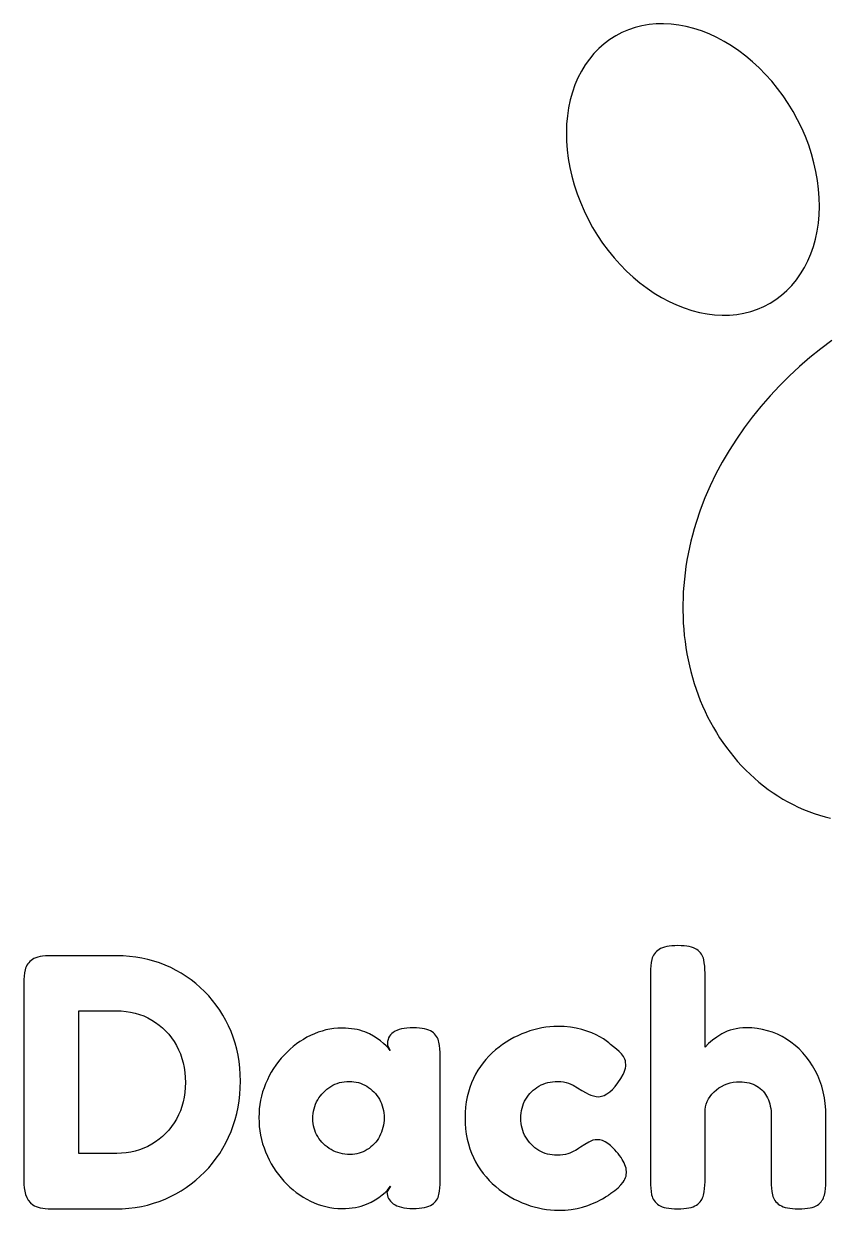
# Model space of a CAD drawing. Header units: millimetres. Extents: x -45.9 to 45.9, y -30.1 to 29.
# Drawn here: x -45.88 to -12.13, y -29.95 to 19.93 of the extents above; entities that cross this region are included whole.
import ezdxf

# ---------------------------------------------------------------- set-up
doc = ezdxf.new("R2010")
doc.units = ezdxf.units.MM
doc.layers.add('PAW', color=1, linetype='CONTINUOUS')
doc.layers.add('TEXT', color=2, linetype='CONTINUOUS')

msp = doc.modelspace()

# ---------------------------------------------------------------- linework, layer by layer
at = {"layer": 'PAW'}
msp.add_lwpolyline([(-14.49073, 8.18194), (-14.24206, 8.33919), (-14.00614, 8.51637), (-13.78383, 8.71285), (-13.57595, 8.92791), (-13.38325, 9.16076), (-13.20644, 9.41055), (-13.04615, 9.67638), (-12.90298, 9.95726), (-12.77745, 10.25218), (-12.67002, 10.56006), (-12.58107, 10.87978), (-12.51093, 11.21017), (-12.45986, 11.55003), (-12.42805, 11.89811), (-12.41561, 12.25314), (-12.42258, 12.61383), (-12.44894, 12.97887), (-12.4946, 13.34691), (-12.55938, 13.71663), (-12.64306, 14.08666), (-12.74532, 14.45566), (-12.8658, 14.82229), (-13.00404, 15.1852), (-13.15956, 15.54307), (-13.33178, 15.89459), (-13.52007, 16.23849), (-13.72375, 16.5735), (-13.94207, 16.89841), (-14.17423, 17.21202), (-14.4194, 17.5132), (-14.67667, 17.80085), (-14.9451, 18.07391), (-15.22372, 18.33139), (-15.51151, 18.57236), (-15.80742, 18.79592), (-16.11037, 19.00127), (-16.41925, 19.18765), (-16.73294, 19.35439), (-17.05029, 19.50088), (-17.37015, 19.62658), (-17.69134, 19.73104), (-18.0127, 19.81386), (-18.33305, 19.87476), (-18.65123, 19.91351), (-18.96607, 19.92996), (-19.27642, 19.92407), (-19.58115, 19.89584), (-19.87916, 19.84538), (-20.16934, 19.77288), (-20.45065, 19.67859), (-20.72206, 19.56288), (-20.98257, 19.42615), (-21.23124, 19.2689), (-21.46716, 19.09172), (-21.68946, 18.89524), (-21.89734, 18.68018), (-22.09004, 18.44733), (-22.26686, 18.19754), (-22.42714, 17.93171), (-22.57031, 17.65083), (-22.69584, 17.3559), (-22.80328, 17.04802), (-22.89223, 16.7283), (-22.96236, 16.39791), (-23.01343, 16.05806), (-23.04525, 15.70998), (-23.05769, 15.35495), (-23.05072, 14.99426), (-23.02435, 14.62922), (-22.9787, 14.26117), (-22.91391, 13.89146), (-22.83024, 13.52143), (-22.72797, 13.15242), (-22.6075, 12.7858), (-22.46925, 12.42289), (-22.31373, 12.06502), (-22.14152, 11.7135), (-21.95322, 11.3696), (-21.74955, 11.03459), (-21.53123, 10.70968), (-21.29906, 10.39607), (-21.0539, 10.09489), (-20.79663, 9.80724), (-20.5282, 9.53418), (-20.24958, 9.27669), (-19.96179, 9.03573), (-19.66588, 8.81217), (-19.36293, 8.60682), (-19.05405, 8.42043), (-18.74036, 8.25369), (-18.423, 8.10721), (-18.10315, 7.98151), (-17.78195, 7.87705), (-17.46059, 7.79422), (-17.14024, 7.73332), (-16.82207, 7.69458), (-16.50723, 7.67812), (-16.19688, 7.68402), (-15.89214, 7.71225), (-15.59414, 7.76271), (-15.30395, 7.83521), (-15.02264, 7.92949), (-14.75124, 8.04521)], close=True, dxfattribs=at)
msp.add_lwpolyline([(-11.88792, 6.62085), (-12.35657, 6.26953), (-12.81227, 5.90149), (-13.25438, 5.51775), (-13.68226, 5.11933), (-14.09521, 4.70716), (-14.49246, 4.2821), (-14.87323, 3.84495), (-15.23672, 3.39645), (-15.58212, 2.93729), (-15.90861, 2.46814), (-16.21542, 1.98967), (-16.50178, 1.50251), (-16.76698, 1.00734), (-17.01038, 0.50484), (-17.23138, -0.00427), (-17.4295, -0.51921), (-17.60432, -1.03915), (-17.68289, -1.30073), (-17.75553, -1.56321), (-17.82221, -1.82649), (-17.8829, -2.09044), (-17.93759, -2.35494), (-17.98626, -2.61986), (-18.0289, -2.88506), (-18.06549, -3.15042), (-18.09603, -3.41581), (-18.12051, -3.68109), (-18.13893, -3.94612), (-18.15128, -4.21076), (-18.15756, -4.47488), (-18.15776, -4.73835), (-18.15189, -5.00101), (-18.13994, -5.26273), (-18.1219, -5.52337), (-18.09777, -5.78278), (-18.06754, -6.04084), (-18.0312, -6.2974), (-17.98874, -6.55233), (-17.94015, -6.80548), (-17.88542, -7.05671), (-17.82453, -7.30589), (-17.75748, -7.55287), (-17.68425, -7.79752), (-17.60484, -8.03969), (-17.51925, -8.27923), (-17.42747, -8.51599), (-17.32953, -8.74983), (-17.22542, -8.98057), (-17.11517, -9.20807), (-16.9988, -9.43216), (-16.87636, -9.65267), (-16.74788, -9.86942), (-16.61341, -10.08223), (-16.47303, -10.29092), (-16.3268, -10.4953), (-16.17482, -10.69515), (-16.01718, -10.89029), (-15.85399, -11.08048), (-15.68539, -11.26551), (-15.5115, -11.44516), (-15.3325, -11.61918), (-15.14853, -11.78736), (-14.95979, -11.94945), (-14.76646, -12.10524), (-14.56876, -12.25448), (-14.3669, -12.39695), (-14.16112, -12.53245), (-13.95166, -12.66076), (-13.73877, -12.78169), (-13.52274, -12.89505), (-13.30384, -13.00066), (-13.08237, -13.09837), (-12.85863, -13.18805), (-12.63296, -13.26956), (-12.40567, -13.3428), (-12.17712, -13.4077), (-11.94767, -13.46419)], dxfattribs=at)
at = {"layer": 'TEXT'}
for points in [[(-19.17391, -29.72717), (-19.10829, -29.76462), (-19.03315, -29.79708), (-18.9485, -29.82454), (-18.85435, -29.84701), (-18.75068, -29.86449), (-18.6375, -29.87697), (-18.51481, -29.88446), (-18.38261, -29.88696), (-18.24696, -29.88446), (-18.12154, -29.87697), (-18.00634, -29.86449), (-17.90136, -29.84701), (-17.80661, -29.82454), (-17.72208, -29.79708), (-17.64778, -29.76462), (-17.5837, -29.72717), (-17.52746, -29.68568), (-17.4767, -29.6411), (-17.4314, -29.59343), (-17.39158, -29.54266), (-17.35722, -29.48881), (-17.32833, -29.43186), (-17.30491, -29.37182), (-17.28695, -29.30869), (-17.26032, -29.17649), (-17.24131, -29.03859), (-17.22989, -28.89497), (-17.22609, -28.74565), (-17.22609, -25.71739), (-17.20528, -25.59791), (-17.1733, -25.48295), (-17.13015, -25.3725), (-17.07582, -25.26657), (-17.01031, -25.16517), (-16.93363, -25.06827), (-16.84577, -24.9759), (-16.74674, -24.88804), (-16.63986, -24.80779), (-16.52847, -24.73825), (-16.41255, -24.6794), (-16.29212, -24.63125), (-16.16717, -24.5938), (-16.0377, -24.56705), (-15.90372, -24.551), (-15.76522, -24.54565), (-15.66072, -24.5485), (-15.56026, -24.55706), (-15.46384, -24.57133), (-15.37147, -24.5913), (-15.28313, -24.61698), (-15.19884, -24.64837), (-15.1186, -24.68546), (-15.04239, -24.72826), (-14.97046, -24.77593), (-14.90306, -24.82765), (-14.84016, -24.88341), (-14.78179, -24.94321), (-14.72794, -25.00705), (-14.6786, -25.07493), (-14.63378, -25.14686), (-14.59348, -25.22282), (-14.55781, -25.30283), (-14.5269, -25.38689), (-14.50075, -25.47498), (-14.47935, -25.56712), (-14.4627, -25.6633), (-14.45081, -25.76352), (-14.44368, -25.86778), (-14.4413, -25.97609), (-14.4413, -28.73043), (-14.43797, -28.88023), (-14.42799, -29.02527), (-14.41134, -29.16556), (-14.38804, -29.30109), (-14.37163, -29.366), (-14.34905, -29.42758), (-14.32028, -29.48583), (-14.28532, -29.54076), (-14.24419, -29.59236), (-14.19687, -29.64062), (-14.14338, -29.68556), (-14.08369, -29.72717), (-14.01652, -29.76462), (-13.94056, -29.79708), (-13.85579, -29.82454), (-13.76223, -29.84701), (-13.65987, -29.86449), (-13.54871, -29.87697), (-13.42875, -29.88446), (-13.3, -29.88696), (-13.1609, -29.88446), (-13.03274, -29.87697), (-12.91552, -29.86449), (-12.80924, -29.84701), (-12.71389, -29.82454), (-12.62948, -29.79708), (-12.55601, -29.76462), (-12.49348, -29.72717), (-12.43903, -29.68568), (-12.38981, -29.6411), (-12.34582, -29.59343), (-12.30707, -29.54266), (-12.27354, -29.48881), (-12.24524, -29.43186), (-12.22218, -29.37182), (-12.20435, -29.30869), (-12.17772, -29.17649), (-12.15869, -29.03859), (-12.14728, -28.89497), (-12.14348, -28.74565), (-12.14348, -25.9913), (-12.15049, -25.725), (-12.17153, -25.4663), (-12.20661, -25.21522), (-12.25571, -24.97174), (-12.31883, -24.73587), (-12.39599, -24.50761), (-12.48718, -24.28696), (-12.59239, -24.07391), (-12.70937, -23.87026), (-12.83587, -23.67778), (-12.97187, -23.49648), (-13.11739, -23.32636), (-13.27242, -23.16741), (-13.43696, -23.01963), (-13.611, -22.88303), (-13.79456, -22.75761), (-13.98585, -22.64526), (-14.18308, -22.54789), (-14.38626, -22.46551), (-14.59538, -22.3981), (-14.81045, -22.34567), (-15.03145, -22.30822), (-15.25841, -22.28575), (-15.4913, -22.27826), (-15.63718, -22.2823), (-15.77806, -22.29443), (-15.91394, -22.31464), (-16.04483, -22.34293), (-16.17073, -22.37931), (-16.29164, -22.42378), (-16.40756, -22.47632), (-16.51848, -22.53696), (-16.72534, -22.66821), (-16.91223, -22.80326), (-17.07915, -22.94212), (-17.22609, -23.08478), (-17.22609, -19.98043), (-17.22942, -19.83111), (-17.2394, -19.6875), (-17.25605, -19.54959), (-17.27935, -19.41739), (-17.29551, -19.35414), (-17.31739, -19.29375), (-17.34497, -19.23621), (-17.37826, -19.18152), (-17.41725, -19.12969), (-17.46195, -19.0807), (-17.51236, -19.03458), (-17.56848, -18.9913), (-17.63256, -18.95207), (-17.70686, -18.91807), (-17.79139, -18.8893), (-17.88614, -18.86576), (-17.99112, -18.84745), (-18.10632, -18.83437), (-18.23174, -18.82653), (-18.36739, -18.82391), (-18.49959, -18.82641), (-18.62228, -18.8339), (-18.73546, -18.84638), (-18.83913, -18.86386), (-18.93329, -18.88633), (-19.01794, -18.91379), (-19.09307, -18.94625), (-19.1587, -18.98369), (-19.21671, -19.02519), (-19.26902, -19.06977), (-19.31562, -19.11744), (-19.35652, -19.1682), (-19.39171, -19.22206), (-19.42119, -19.27901), (-19.44497, -19.33904), (-19.46304, -19.40217), (-19.48967, -19.53437), (-19.50869, -19.67228), (-19.52011, -19.8159), (-19.52391, -19.96522), (-19.52391, -28.73043), (-19.52058, -28.88023), (-19.5106, -29.02527), (-19.49395, -29.16556), (-19.47065, -29.30109), (-19.45437, -29.366), (-19.43213, -29.42758), (-19.40396, -29.48583), (-19.36984, -29.54076), (-19.32977, -29.59236), (-19.28376, -29.64062), (-19.23181, -29.68556)], [(-45.49239, -29.71956), (-45.42879, -29.7588), (-45.35591, -29.7928), (-45.27376, -29.82157), (-45.18234, -29.84511), (-45.08164, -29.86342), (-44.97167, -29.87649), (-44.85243, -29.88434), (-44.72391, -29.88696), (-42.01522, -29.88696), (-41.73643, -29.88054), (-41.46311, -29.86128), (-41.19526, -29.82918), (-40.93288, -29.78424), (-40.67597, -29.72646), (-40.42453, -29.65584), (-40.17855, -29.57238), (-39.93805, -29.47609), (-39.70396, -29.36849), (-39.47724, -29.25115), (-39.2579, -29.12407), (-39.04593, -28.98723), (-38.84132, -28.84064), (-38.64409, -28.68431), (-38.45423, -28.51822), (-38.27174, -28.34239), (-38.09793, -28.15764), (-37.9341, -27.96481), (-37.78027, -27.76389), (-37.63641, -27.55489), (-37.50255, -27.3378), (-37.37867, -27.11264), (-37.26478, -26.87938), (-37.16087, -26.63804), (-37.06814, -26.39017), (-36.98777, -26.1373), (-36.91977, -25.87943), (-36.86413, -25.61658), (-36.82086, -25.34873), (-36.78995, -25.07588), (-36.7714, -24.79805), (-36.76522, -24.51522), (-36.7714, -24.23631), (-36.78995, -23.96263), (-36.82086, -23.69419), (-36.86413, -23.43098), (-36.91977, -23.173), (-36.98777, -22.92024), (-37.06814, -22.67272), (-37.16087, -22.43043), (-37.26478, -22.19456), (-37.37867, -21.9663), (-37.50255, -21.74565), (-37.63641, -21.53261), (-37.78027, -21.32717), (-37.9341, -21.12935), (-38.09793, -20.93913), (-38.27174, -20.75652), (-38.45411, -20.58271), (-38.64362, -20.41889), (-38.84025, -20.26505), (-39.04402, -20.1212), (-39.25493, -19.98733), (-39.47296, -19.86345), (-39.69813, -19.74956), (-39.93044, -19.64565), (-40.16868, -19.55292), (-40.41169, -19.47255), (-40.65945, -19.40455), (-40.91196, -19.34891), (-41.16923, -19.30564), (-41.43125, -19.27473), (-41.69803, -19.25618), (-41.96957, -19.25), (-44.7087, -19.25), (-44.84447, -19.24905), (-44.97025, -19.2538), (-45.08604, -19.26427), (-45.19185, -19.28043), (-45.28767, -19.30231), (-45.37351, -19.32989), (-45.44936, -19.36318), (-45.51522, -19.40217), (-45.57324, -19.44557), (-45.62554, -19.49205), (-45.67215, -19.54163), (-45.71304, -19.59429), (-45.74824, -19.65005), (-45.77772, -19.7089), (-45.8015, -19.77084), (-45.81957, -19.83587), (-45.8462, -19.97045), (-45.86522, -20.10788), (-45.87663, -20.24817), (-45.88044, -20.3913), (-45.88044, -28.71522), (-45.87568, -28.86501), (-45.86142, -29.01005), (-45.83764, -29.15034), (-45.80435, -29.28587), (-45.75632, -29.41284), (-45.68832, -29.52744), (-45.60034, -29.62969)], [(-41.96957, -27.5587), (-43.56739, -27.5587), (-43.56739, -21.56304), (-41.98479, -21.56304), (-41.7784, -21.56911), (-41.57772, -21.5873), (-41.38275, -21.61761), (-41.19348, -21.66005), (-41.00992, -21.71462), (-40.83207, -21.78132), (-40.65992, -21.86014), (-40.49348, -21.95109), (-40.33417, -22.05273), (-40.18343, -22.16365), (-40.04124, -22.28385), (-39.90761, -22.41331), (-39.78254, -22.55205), (-39.66603, -22.70007), (-39.55809, -22.85735), (-39.4587, -23.02391), (-39.36953, -23.19796), (-39.29226, -23.37772), (-39.22687, -23.56318), (-39.17337, -23.75435), (-39.13176, -23.95122), (-39.10204, -24.1538), (-39.08421, -24.36209), (-39.07826, -24.57609), (-39.08421, -24.78984), (-39.10204, -24.99742), (-39.13176, -25.19881), (-39.17337, -25.39402), (-39.22687, -25.58305), (-39.29226, -25.7659), (-39.36953, -25.94256), (-39.4587, -26.11304), (-39.55809, -26.27604), (-39.66603, -26.43023), (-39.78254, -26.57563), (-39.90761, -26.71223), (-40.04124, -26.84003), (-40.18343, -26.95903), (-40.33417, -27.06924), (-40.49348, -27.17065), (-40.65968, -27.2616), (-40.83112, -27.34042), (-41.00778, -27.40712), (-41.18968, -27.46168), (-41.3768, -27.50413), (-41.56916, -27.53444), (-41.76675, -27.55263)], [(-30.33587, -29.67391), (-30.26466, -29.72028), (-30.18417, -29.76046), (-30.09441, -29.79446), (-29.99538, -29.82228), (-29.88708, -29.84392), (-29.7695, -29.85937), (-29.64265, -29.86865), (-29.50652, -29.87174), (-29.37088, -29.86924), (-29.24545, -29.86175), (-29.13025, -29.84927), (-29.02527, -29.83179), (-28.93052, -29.80932), (-28.84599, -29.78186), (-28.77169, -29.7494), (-28.70761, -29.71196), (-28.6515, -29.67023), (-28.60109, -29.62493), (-28.55639, -29.57607), (-28.51739, -29.52364), (-28.4841, -29.46765), (-28.45652, -29.40808), (-28.43465, -29.34496), (-28.41848, -29.27826), (-28.39518, -29.14035), (-28.37853, -29.00054), (-28.36855, -28.85883), (-28.36522, -28.71522), (-28.36522, -23.46522), (-28.36855, -23.31494), (-28.37853, -23.16848), (-28.39518, -23.02581), (-28.41848, -22.88696), (-28.43465, -22.82014), (-28.45652, -22.75666), (-28.4841, -22.6965), (-28.51739, -22.63967), (-28.55639, -22.58617), (-28.60109, -22.536), (-28.6515, -22.48916), (-28.70761, -22.44565), (-28.77145, -22.40642), (-28.84504, -22.37242), (-28.92838, -22.34365), (-29.02147, -22.32011), (-29.12431, -22.3018), (-29.23689, -22.28872), (-29.35922, -22.28087), (-29.4913, -22.27826), (-29.63099, -22.28123), (-29.76094, -22.29015), (-29.88113, -22.30501), (-29.99158, -22.32581), (-30.09227, -22.35256), (-30.18322, -22.38526), (-30.26442, -22.42389), (-30.33587, -22.46848), (-30.39805, -22.51877), (-30.45143, -22.57452), (-30.49601, -22.63575), (-30.5318, -22.70244), (-30.55878, -22.77461), (-30.57697, -22.85224), (-30.58637, -22.93534), (-30.58696, -23.02391), (-30.46522, -23.23696), (-30.54178, -23.13709), (-30.63451, -23.03532), (-30.74341, -22.93166), (-30.86848, -22.82609), (-31.00972, -22.72289), (-31.16712, -22.62636), (-31.34069, -22.53648), (-31.53044, -22.45326), (-31.63196, -22.41581), (-31.73872, -22.38335), (-31.85072, -22.35589), (-31.96794, -22.33342), (-32.09039, -22.31595), (-32.21807, -22.30346), (-32.35099, -22.29597), (-32.48913, -22.29348), (-32.66294, -22.29823), (-32.83438, -22.3125), (-33.00343, -22.33628), (-33.17011, -22.36956), (-33.33441, -22.41236), (-33.49633, -22.46467), (-33.65588, -22.52649), (-33.81305, -22.59782), (-33.967, -22.67736), (-34.11692, -22.76379), (-34.26279, -22.85711), (-34.40462, -22.95734), (-34.54241, -23.06445), (-34.67616, -23.17846), (-34.80586, -23.29937), (-34.93152, -23.42717), (-35.05184, -23.5608), (-35.16549, -23.69918), (-35.27249, -23.84232), (-35.37283, -23.99022), (-35.46651, -24.14287), (-35.55354, -24.30027), (-35.6339, -24.46243), (-35.70761, -24.62935), (-35.77359, -24.79971), (-35.83078, -24.97221), (-35.87916, -25.14686), (-35.91875, -25.32364), (-35.94954, -25.50256), (-35.97154, -25.68363), (-35.98473, -25.86683), (-35.98913, -26.05217), (-35.98473, -26.2412), (-35.97154, -26.42785), (-35.94954, -26.61213), (-35.91875, -26.79402), (-35.87916, -26.97354), (-35.83078, -27.15068), (-35.77359, -27.32544), (-35.70761, -27.49783), (-35.63402, -27.66676), (-35.55401, -27.83118), (-35.46758, -27.99108), (-35.37473, -28.14647), (-35.27546, -28.29733), (-35.16977, -28.44368), (-35.05766, -28.58551), (-34.93913, -28.72283), (-34.81513, -28.85419), (-34.68662, -28.97819), (-34.55359, -29.09482), (-34.41603, -29.20408), (-34.27397, -29.30596), (-34.12738, -29.40047), (-33.97628, -29.48762), (-33.82065, -29.56739), (-33.6617, -29.63872), (-33.50061, -29.70054), (-33.33738, -29.75285), (-33.17201, -29.79565), (-33.0045, -29.82894), (-32.83485, -29.85272), (-32.66306, -29.86698), (-32.48913, -29.87174), (-32.34005, -29.869), (-32.19715, -29.8608), (-32.06043, -29.84713), (-31.92989, -29.82799), (-31.80554, -29.80338), (-31.68737, -29.7733), (-31.57538, -29.73775), (-31.46957, -29.69674), (-31.27364, -29.60639), (-31.09674, -29.51033), (-30.93886, -29.40856), (-30.8, -29.30109), (-30.68112, -29.19504), (-30.58316, -29.09755), (-30.50612, -29.00863), (-30.45, -28.92826), (-30.60218, -29.18696), (-30.59802, -29.25781), (-30.58553, -29.32581), (-30.56473, -29.39096), (-30.5356, -29.45326), (-30.49815, -29.5127), (-30.45238, -29.56929), (-30.39829, -29.62303)], [(-24.75109, -29.69674), (-24.57835, -29.75559), (-24.40632, -29.80659), (-24.23501, -29.84974), (-24.0644, -29.88505), (-23.89452, -29.91252), (-23.72534, -29.93213), (-23.55688, -29.9439), (-23.38913, -29.94783), (-23.11474, -29.93927), (-22.85462, -29.91359), (-22.60876, -29.87079), (-22.37718, -29.81087), (-22.16128, -29.74049), (-21.9625, -29.6663), (-21.78084, -29.58831), (-21.61631, -29.50652), (-21.54129, -29.46562), (-21.47222, -29.42663), (-21.40909, -29.38954), (-21.3519, -29.35435), (-21.30066, -29.32106), (-21.25537, -29.28967), (-21.21602, -29.26019), (-21.18261, -29.23261), (-21.01902, -29.11753), (-20.87826, -29.00054), (-20.76033, -28.88166), (-20.66522, -28.76087), (-20.62658, -28.69952), (-20.59436, -28.63723), (-20.56857, -28.57398), (-20.54919, -28.50978), (-20.53623, -28.44463), (-20.52969, -28.37853), (-20.52957, -28.31148), (-20.53587, -28.24348), (-20.54859, -28.17429), (-20.56773, -28.10367), (-20.59329, -28.03162), (-20.62527, -27.95815), (-20.66367, -27.88325), (-20.70849, -27.80693), (-20.75973, -27.72918), (-20.81739, -27.65), (-20.88516, -27.56547), (-20.9515, -27.48689), (-21.01641, -27.41425), (-21.07989, -27.34755), (-21.14195, -27.2868), (-21.20258, -27.232), (-21.26179, -27.18313), (-21.31956, -27.14022), (-21.43274, -27.07031), (-21.54402, -27.02038), (-21.6534, -26.99042), (-21.76087, -26.98043), (-21.85122, -26.98662), (-21.93967, -27.00516), (-22.02622, -27.03607), (-22.11087, -27.07935), (-22.28207, -27.18397), (-22.46087, -27.3), (-22.50272, -27.3252), (-22.55218, -27.35516), (-22.60924, -27.38988), (-22.67392, -27.42935), (-22.74572, -27.46977), (-22.82419, -27.50734), (-22.90931, -27.54205), (-23.00109, -27.57391), (-23.10048, -27.60054), (-23.20843, -27.61956), (-23.32493, -27.63098), (-23.45, -27.63478), (-23.55522, -27.63157), (-23.65781, -27.62194), (-23.7578, -27.60589), (-23.85516, -27.58342), (-23.94992, -27.55453), (-24.04205, -27.51922), (-24.13157, -27.4775), (-24.21848, -27.42935), (-24.30194, -27.37573), (-24.38112, -27.31759), (-24.45601, -27.25494), (-24.52663, -27.18777), (-24.59297, -27.11608), (-24.65503, -27.03988), (-24.71281, -26.95915), (-24.76631, -26.87391), (-24.81445, -26.78499), (-24.85618, -26.69321), (-24.89149, -26.59857), (-24.92038, -26.50109), (-24.94285, -26.40075), (-24.9589, -26.29755), (-24.96853, -26.19151), (-24.97174, -26.08261), (-24.96853, -25.97014), (-24.9589, -25.861), (-24.94285, -25.7552), (-24.92038, -25.65272), (-24.89149, -25.55357), (-24.85618, -25.45774), (-24.81445, -25.36525), (-24.76631, -25.27609), (-24.71269, -25.19096), (-24.65455, -25.1106), (-24.5919, -25.03499), (-24.52473, -24.96413), (-24.45304, -24.89803), (-24.37684, -24.83668), (-24.29611, -24.78009), (-24.21087, -24.72826), (-24.12195, -24.68189), (-24.03017, -24.64171), (-23.93553, -24.60771), (-23.83805, -24.57989), (-23.73771, -24.55825), (-23.63451, -24.5428), (-23.52847, -24.53352), (-23.41956, -24.53043), (-23.29402, -24.53519), (-23.17609, -24.54946), (-23.06576, -24.57323), (-22.96305, -24.60652), (-22.77093, -24.69212), (-22.59022, -24.79674), (-22.41142, -24.90897), (-22.225, -25.01739), (-22.12751, -25.06685), (-22.02527, -25.10869), (-21.91828, -25.14293), (-21.80652, -25.16956), (-21.69239, -25.17384), (-21.57826, -25.15625), (-21.46413, -25.11678), (-21.35, -25.05543), (-21.23587, -24.97221), (-21.12174, -24.86712), (-21.00761, -24.74015), (-20.89348, -24.5913), (-20.76794, -24.4106), (-20.66522, -24.23369), (-20.62432, -24.14667), (-20.59294, -24.0606), (-20.57106, -23.97547), (-20.55869, -23.8913), (-20.55822, -23.81331), (-20.5644, -23.73913), (-20.57724, -23.66875), (-20.59674, -23.60217), (-20.6229, -23.5394), (-20.65571, -23.48043), (-20.69518, -23.42527), (-20.7413, -23.37391), (-20.84402, -23.275), (-20.95435, -23.17609), (-21.07229, -23.07717), (-21.19783, -22.97826), (-21.27724, -22.90693), (-21.37853, -22.82989), (-21.5017, -22.74715), (-21.64674, -22.65869), (-21.81128, -22.57072), (-21.99294, -22.4894), (-22.19171, -22.41474), (-22.40761, -22.34674), (-22.6392, -22.29015), (-22.88506, -22.24973), (-23.14518, -22.22547), (-23.41956, -22.21739), (-23.58375, -22.22131), (-23.74912, -22.23308), (-23.91568, -22.2527), (-24.08342, -22.28016), (-24.25236, -22.31547), (-24.42249, -22.35863), (-24.5938, -22.40963), (-24.76631, -22.46848), (-24.93762, -22.53493), (-25.10537, -22.60876), (-25.26955, -22.68996), (-25.43016, -22.77853), (-25.58721, -22.87447), (-25.74069, -22.97778), (-25.89061, -23.08847), (-26.03696, -23.20652), (-26.17796, -23.33183), (-26.31182, -23.46426), (-26.43855, -23.60384), (-26.55815, -23.75054), (-26.67062, -23.90438), (-26.77595, -24.06535), (-26.87415, -24.23346), (-26.96522, -24.40869), (-27.04725, -24.59107), (-27.11835, -24.78057), (-27.1785, -24.97721), (-27.22772, -25.18098), (-27.266, -25.39188), (-27.29334, -25.60992), (-27.30975, -25.83509), (-27.31522, -26.06739), (-27.30975, -26.29981), (-27.29334, -26.52534), (-27.266, -26.74397), (-27.22772, -26.95571), (-27.1785, -27.16055), (-27.11835, -27.35849), (-27.04725, -27.54954), (-26.96522, -27.73369), (-26.87403, -27.91083), (-26.77548, -28.08084), (-26.66955, -28.24372), (-26.55625, -28.39946), (-26.43558, -28.54806), (-26.30754, -28.68954), (-26.17213, -28.82388), (-26.02935, -28.95109), (-25.88122, -29.07092), (-25.72976, -29.18315), (-25.57497, -29.28777), (-25.41685, -29.38478), (-25.2554, -29.47418), (-25.09063, -29.55598), (-24.92252, -29.63016)], [(-31.43152, -27.39891), (-31.51439, -27.44706), (-31.59939, -27.48879), (-31.68653, -27.5241), (-31.77582, -27.55299), (-31.86724, -27.57546), (-31.9608, -27.59151), (-32.05651, -27.60114), (-32.15435, -27.60435), (-32.26337, -27.60114), (-32.36977, -27.59151), (-32.47356, -27.57546), (-32.57473, -27.55299), (-32.67329, -27.5241), (-32.76923, -27.48879), (-32.86255, -27.44706), (-32.95326, -27.39891), (-33.04029, -27.34541), (-33.12256, -27.28763), (-33.20007, -27.22558), (-33.27283, -27.15924), (-33.34083, -27.08862), (-33.40408, -27.01372), (-33.46257, -26.93454), (-33.51631, -26.85109), (-33.56445, -26.76442), (-33.60618, -26.67561), (-33.64149, -26.58466), (-33.67038, -26.49158), (-33.69285, -26.39635), (-33.7089, -26.29898), (-33.71853, -26.19947), (-33.72174, -26.09782), (-33.71853, -25.98893), (-33.7089, -25.88288), (-33.69285, -25.77969), (-33.67038, -25.67935), (-33.64149, -25.58186), (-33.60618, -25.48723), (-33.56445, -25.39545), (-33.51631, -25.30652), (-33.46281, -25.22116), (-33.40503, -25.14008), (-33.34297, -25.06328), (-33.27663, -24.99076), (-33.20602, -24.92252), (-33.13112, -24.85856), (-33.05194, -24.79888), (-32.96848, -24.74348), (-32.88134, -24.69354), (-32.7911, -24.65027), (-32.69778, -24.61365), (-32.60136, -24.58369), (-32.50185, -24.56039), (-32.39926, -24.54375), (-32.29357, -24.53376), (-32.18479, -24.53043), (-32.08682, -24.53364), (-31.99076, -24.54327), (-31.89661, -24.55932), (-31.80435, -24.58179), (-31.714, -24.61068), (-31.62555, -24.64599), (-31.539, -24.68772), (-31.45435, -24.73587), (-31.37279, -24.78937), (-31.29552, -24.84715), (-31.22252, -24.9092), (-31.15381, -24.97554), (-31.08937, -25.04616), (-31.02921, -25.12106), (-30.97334, -25.20024), (-30.92174, -25.28369), (-30.87538, -25.37084), (-30.83519, -25.46107), (-30.80119, -25.5544), (-30.77337, -25.65081), (-30.75174, -25.75032), (-30.73628, -25.85292), (-30.72701, -25.95861), (-30.72392, -26.06739), (-30.72689, -26.17272), (-30.7358, -26.27568), (-30.75067, -26.37626), (-30.77147, -26.47446), (-30.79822, -26.57028), (-30.83091, -26.66372), (-30.86955, -26.75479), (-30.91413, -26.84348), (-30.96383, -26.92872), (-31.0178, -27.00944), (-31.07605, -27.08565), (-31.13859, -27.15734), (-31.2054, -27.22451), (-31.2765, -27.28716), (-31.35187, -27.34529)]]:
    msp.add_lwpolyline(points, close=True, dxfattribs=at)

doc.saveas('drawing.dxf')
